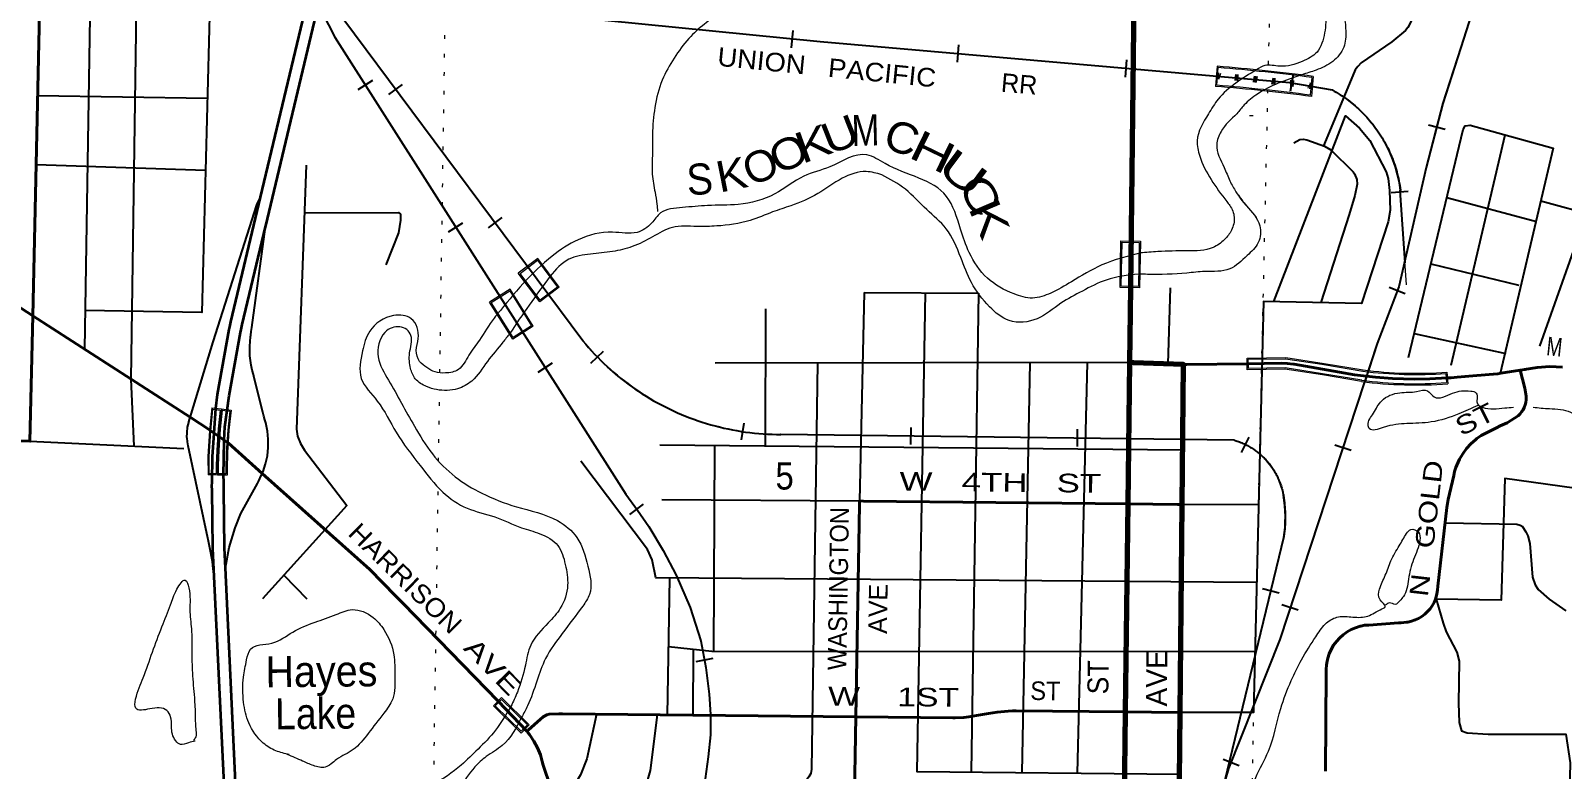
# Model space of a CAD drawing. Header units: feet. Extents: x -518066 to -250644, y -364975 to -177792.
# Drawn here: x -498578 to -488679, y -279866 to -275089 of the extents above; entities that cross this region are included whole.
import ezdxf

# ---------------------------------------------------------------- set-up
doc = ezdxf.new("R2010")
doc.units = ezdxf.units.FT
doc.header["$LTSCALE"] = 80
doc.linetypes.add('DOTTED', pattern=[1.5, 0.3, -1.2])
for name, color, linetype, lineweight in [('17', 7, 'Continuous', 25), ('18', 7, 'Continuous', 35), ('19', 7, 'Continuous', 25), ('23', 7, 'Continuous', 70), ('26', 7, 'Continuous', 40), ('29', 7, 'Continuous', 25), ('34', 7, 'Continuous', 25), ('39', 7, 'Continuous', 13), ('41', 7, 'Continuous', 13), ('55', 7, 'Continuous', 13), ('59', 7, 'Continuous', 13), ('61', 7, 'Continuous', 13), ('7', 7, 'DOTTED', 13)]:
    doc.layers.add(name, color=color, linetype=linetype, lineweight=lineweight)
doc.layers.add('27', color=7, linetype='Continuous')

msp = doc.modelspace()

# ---------------------------------------------------------------- linework, layer by layer
at = {"layer": '18'}
msp.add_line((-497060.51, -276358.04), (-497058.94, -276351.41), dxfattribs=at)
for points in [[(-497092.08, -276165.25), (-496785.53, -274875.45), (-496762.12, -274725.05)], [(-497058.94, -276351.41), (-496712.27, -274892.86), (-496695.62, -274727.02)], [(-497392.37, -277690.48), (-497381.55, -277531.68), (-497370.91, -277441.17), (-497294.72, -277022.29), (-497291.25, -277003.23), (-497283.9, -276972.29), (-497092.08, -276165.25)], [(-497327.96, -277736.55), (-497322.29, -277649.68), (-497296.23, -277450.75), (-497221.46, -277039.69), (-497217.96, -277020.46), (-497210.65, -276989.69), (-497060.51, -276358.04)], [(-497391.39, -278619.4), (-497399.95, -278437.17), (-497405.9, -278059.05), (-497406.29, -278034.05), (-497405.89, -278009.05), (-497402.93, -277845.33), (-497392.37, -277690.48)], [(-497318.66, -278563.31), (-497324.68, -278435.03), (-497329.96, -278058.24), (-497330.65, -278033.24), (-497330.69, -278008.24), (-497330.75, -277962.89), (-497328.44, -277743.86), (-497327.96, -277736.55)], [(-497143.84, -282283.7), (-497244.75, -280136.22), (-497318.66, -278563.31)], [(-497194.61, -282807.08), (-497319.82, -280142.49), (-497391.39, -278619.4)]]:
    msp.add_lwpolyline(points, dxfattribs=at)
at = {"layer": '19'}
for points in [[(-497547.98, -277588.11), (-497540.44, -277568.22), (-497399.61, -277101.46), (-497116.33, -276215.25), (-497092.08, -276165.25)], [(-497081.7, -277951.91), (-497076.49, -277940.38), (-497059.73, -277889.68), (-497048.35, -277837.51), (-497042.49, -277784.44), (-497042.21, -277731.04), (-497047.51, -277677.91), (-497058.34, -277625.62), (-497064.39, -277606.21), (-497072.18, -277581.21), (-497076.73, -277556.21), (-497133.37, -277334.29), (-497138.94, -277312.48), (-497145.62, -277284.29), (-497153.18, -277252.39), (-497161.03, -277191.41), (-497162.46, -277129.94), (-497157.47, -277068.66), (-497155.71, -277058.12), (-497152.7, -277033.12), (-497149.29, -277008.12), (-497060.51, -276358.04)], [(-497060.51, -276358.04), (-497059.61, -276351.41), (-497058.94, -276351.41)], [(-497391.39, -278619.4), (-497397.94, -278569.4), (-497403.1, -278521.78), (-497422.43, -278421.45), (-497430.57, -278379.22), (-497432.23, -278371.45), (-497560.02, -277772.43), (-497565.19, -277748.19), (-497567.55, -277722.43), (-497567.88, -277718.87), (-497567.61, -277686.21), (-497563.92, -277653.76), (-497556.87, -277621.88), (-497555.65, -277618.22), (-497547.98, -277588.11)], [(-497318.66, -278563.31), (-497314.08, -278538.76), (-497294.12, -278431.82), (-497255.83, -278303.17), (-497219.35, -278211.8), (-497112.2, -278016.06), (-497103.45, -278000.09), (-497088.09, -277966.06), (-497081.7, -277951.91)]]:
    msp.add_lwpolyline(points, dxfattribs=at)
at = {"layer": '23'}
for p, q in [((-491485.4, -278148.61), (-491474.58, -277235.64)), ((-491136.28, -278152.33), (-491128.13, -277248.04)), ((-491501.36, -279494.3), (-491485.4, -278148.61)), ((-491148.39, -279497.92), (-491136.28, -278152.33))]:
    msp.add_line(p, q, dxfattribs=at)
for points in [[(-491474.58, -277235.64), (-491468.83, -276750.63), (-491446.67, -274882.35)], [(-491128.13, -277248.04), (-491128.12, -277247.04), (-491450.01, -277236.45), (-491474.58, -277235.64)], [(-491718.71, -280734.31), (-491508.13, -280065.56), (-491501.36, -279494.3)], [(-491428.96, -280826.59), (-491152.33, -279934.33), (-491148.39, -279497.92)]]:
    msp.add_lwpolyline(points, dxfattribs=at)
at = {"layer": '26'}
for p, q in [((-497547.98, -277588.11), (-498564.39, -276933.16)), ((-488950.76, -277284.06), (-488920.15, -277279.02)), ((-497392.37, -277690.48), (-497327.96, -277736.55)), ((-495557.36, -279425.2), (-495371.8, -279618.91))]:
    msp.add_line(p, q, dxfattribs=at)
for points in [[(-498564.39, -276933.16), (-499205.8, -276519.86), (-500420.61, -274611.46)], [(-498564.39, -276933.16), (-498516.49, -274772.99), (-498515.75, -274739.31)], [(-501484.27, -277666.94), (-498582.38, -277744.24), (-498564.39, -276933.16)], [(-491128.13, -277248.04), (-491105.11, -277247.73), (-490715.86, -277242.43)], [(-490715.86, -277242.43), (-490495.9, -277239.21), (-490456.85, -277240.39), (-490416.62, -277246.31), (-490413.07, -277246.31), (-490119.64, -277297.22), (-490021.43, -277313.8), (-489886.55, -277329.19), (-489777.69, -277337.48), (-489634.53, -277342.21), (-489536.32, -277341.03), (-489423.13, -277334.72)], [(-488678.23, -277265.02), (-488760.39, -277261.41), (-488842.48, -277266.4), (-488923.59, -277279.95)], [(-489423.13, -277334.72), (-489398.13, -277332.71), (-489358.9, -277329.55), (-489333.9, -277327.54), (-489308.9, -277325.67), (-489125.75, -277310.45), (-489096.19, -277307.99), (-489075.75, -277304.63), (-488950.76, -277284.06), (-488950.88, -277283.56)], [(-488915.81, -277492.89), (-488913.32, -277476.37), (-488912.57, -277459.68), (-488913.05, -277451.52), (-488916.31, -277426.45), (-488922.34, -277401.52), (-488950.76, -277284.06)], [(-490209.85, -279876.81), (-490205.48, -279242.18), (-490205.3, -279217), (-490203.18, -279192.18), (-490201.59, -279177.63), (-490195.04, -279147.47), (-490185.37, -279118.16), (-490172.69, -279090.02), (-490157.14, -279063.36), (-490138.89, -279038.47), (-490118.14, -279015.63), (-490095.11, -278995.07), (-490070.06, -278977.04), (-490043.26, -278961.73), (-490015.01, -278949.3), (-489985.62, -278939.89), (-489980.61, -278938.85), (-489956.9, -278933.92), (-489930.61, -278932.05), (-489737.08, -278918.29), (-489720.07, -278917.08), (-489687.08, -278914.19), (-489676.86, -278912.94), (-489653.2, -278907.5), (-489630.25, -278899.62), (-489608.24, -278889.38), (-489587.43, -278876.9), (-489568.04, -278862.31), (-489550.27, -278845.77), (-489534.33, -278827.47), (-489520.4, -278807.6), (-489508.61, -278786.38), (-489499.11, -278764.05), (-489491.99, -278740.85), (-489490.12, -278731.27), (-489486.14, -278706.27), (-489483.28, -278681.27), (-489424.93, -278171.51), (-489421.97, -278145.65), (-489416.56, -278121.51), (-489381.33, -277964.29), (-489375.82, -277939.71), (-489367.36, -277914.29), (-489361.88, -277898), (-489344.51, -277860.05), (-489323.25, -277824.12), (-489298.36, -277790.62), (-489270.11, -277759.89), (-489238.79, -277732.29), (-489231.46, -277727.08), (-489202.81, -277706.72), (-489181.46, -277695.94), (-489130, -277669.97), (-489104.24, -277656.97), (-489080, -277645.05), (-489036.81, -277623.81), (-488965.07, -277579.17), (-488964.52, -277578.67), (-488952.79, -277566.77), (-488942.37, -277553.71), (-488933.37, -277539.64), (-488925.9, -277524.7), (-488920.02, -277509.06), (-488915.81, -277492.89)], [(-497392.37, -277690.48), (-497421.98, -277669.3), (-497547.98, -277588.11)], [(-497081.7, -277951.91), (-497299.99, -277756.56), (-497327.96, -277736.55)], [(-495557.36, -279425.2), (-496170.22, -278792.51), (-496195.22, -278768.73), (-496219.79, -278743.73), (-496386.89, -278573.72), (-497081.7, -277951.91)], [(-493244.79, -279526.5), (-493221.13, -278154.92), (-493220.7, -278130.16), (-493195.7, -278130.42), (-491485.4, -278148.61)], [(-491136.28, -278152.33), (-491166.24, -278152.01), (-491485.4, -278148.61)], [(-494995.14, -280634.34), (-495257.23, -279863.68), (-495265.72, -279838.7), (-495271.49, -279813.68), (-495283.36, -279772.34), (-495302.05, -279726.16), (-495325.45, -279682.19), (-495353.33, -279640.9), (-495364.36, -279627.76), (-495371.8, -279618.91), (-495360.36, -279608.95), (-495284.35, -279542.76), (-495264.79, -279525.73), (-495242.56, -279512.91), (-495226.95, -279507.91), (-495164.87, -279506.85), (-495141.73, -279507.09), (-493244.79, -279526.5)], [(-493544.52, -281318.44), (-493337.86, -280652.25), (-493310.09, -280553.23), (-493272.99, -280363.62), (-493258.14, -280196.16), (-493255.91, -280171.09), (-493255.48, -280146.16), (-493244.79, -279526.5)], [(-493244.79, -279526.5), (-492618.99, -279532.91), (-492604.01, -279533.16), (-492546.88, -279530.34), (-492515.36, -279525.44), (-492489.76, -279521.47), (-492465.36, -279517.2), (-492387.66, -279503.63), (-492332.03, -279494.62), (-492259.83, -279488.94), (-492232.61, -279486.79), (-492209.83, -279487.03), (-491501.36, -279494.3)], [(-491148.39, -279497.92), (-491166.5, -279497.73), (-491501.36, -279494.3)]]:
    msp.add_lwpolyline(points, dxfattribs=at)
at = {"layer": '29'}
for p, q in [((-498192.09, -274770.12), (-498230.2, -277148.51)), ((-498532.78, -275507.5), (-497435.71, -275525.04)), ((-489396.83, -277251.29), (-489049.13, -275763.08)), ((-498542.67, -275953.43), (-497448, -275991.27)), ((-489425.72, -276166.63), (-488846.58, -276322.71)), ((-488817.92, -276189.56), (-488181.67, -276363.12)), ((-489528.16, -276596.06), (-488960.3, -276735.45)), ((-493191.27, -276780.94), (-493220.7, -278130.16)), ((-493191.27, -276780.94), (-492452.91, -276785.61)), ((-491213.06, -276752.35), (-491229.36, -277243.71)), ((-492452.91, -276785.61), (-492498.89, -279882.43)), ((-493829.32, -277775.85), (-493825.83, -276887.52)), ((-489635.74, -277046.97), (-489044.36, -277176.69)), ((-491474.58, -277235.64), (-494154.96, -277239.34)), ((-492120.64, -277236.53), (-492172.3, -279886.02)), ((-491811.76, -279889.98), (-491748.02, -277236.02)), ((-498582.38, -277744.24), (-497588.29, -277790.74)), ((-491133.12, -277802.25), (-494512.61, -277769.16)), ((-494161.98, -279102.62), (-494157.4, -277772.64)), ((-494498.53, -278120.12), (-493220.7, -278130.16)), ((-491166.24, -278152.01), (-490644.59, -278150.91)), ((-496941.6, -278610.03), (-496792.57, -278763.31)), ((-494449.48, -278628.47), (-494464.05, -279514.02)), ((-494296.25, -279515.74), (-494294.63, -279090.52))]:
    msp.add_line(p, q, dxfattribs=at)
for points in [[(-498499.74, -274236.79), (-497472.66, -274282.2), (-497440.74, -274289.49), (-497423.02, -274316.07), (-497406.31, -274409.65), (-497472.26, -276911.65), (-498226.21, -276899.31)], [(-489580.17, -274311.58), (-489655.79, -275027.09), (-489678.53, -275068.26), (-489693.44, -275086.91), (-489781.91, -275161.49), (-489979.15, -275297.4), (-490001.3, -275319.56), (-490018.61, -275341.55), (-490066.21, -275455.56), (-490223.59, -275832.8)], [(-497894.09, -274798.48), (-497930.61, -277342.32), (-497910.23, -277775.68)], [(-490543.79, -276840.9), (-490080.73, -275640.33), (-489990.19, -275718.37), (-489923.75, -275798.13), (-489817.44, -276001.98), (-489804.14, -276044.07), (-489795.29, -276121.62), (-489790.86, -276250.13), (-489804.15, -276325.46), (-489976.9, -276852.79), (-490610.34, -276839.5), (-490675.68, -279498.32), (-491148.39, -279497.92)], [(-490413.47, -275815.21), (-490375.57, -275793.7), (-490353.42, -275791.48), (-490331.09, -275794.1), (-490215.53, -275835.7), (-490176.23, -275860.17), (-490031.55, -276000.77), (-490023.41, -276015.27), (-490007.91, -276050.72), (-490005.69, -276081.74), (-490019.64, -276155.7), (-490057.33, -276277.87), (-490240.38, -276847.26)], [(-489673.01, -277203.23), (-489321.06, -275727.94), (-489306.9, -275705.05), (-489274.63, -275700.36), (-488738.05, -275849.6), (-489080.05, -277305.34)], [(-488825.47, -277129.08), (-488350.81, -275789.97), (-488057.37, -275855.85), (-488419.81, -277335.03)], [(-496797.85, -275958.03), (-496859.77, -277664.88), (-496853.82, -277710.4), (-496834.31, -277757.3), (-496807.31, -277801.24), (-496534.1, -278159.34), (-497078.87, -278761.85)], [(-496809.02, -276265.83), (-496200.08, -276265.69), (-496187.18, -276274.68), (-496187.18, -276314.56), (-496201.85, -276396.34), (-496282.74, -276602.42)], [(-492797.25, -276783.43), (-492851.23, -279878.56), (-491152, -279897.23)], [(-493492.22, -277238.43), (-493531.8, -279864.28), (-493535.05, -279892.68), (-493548.34, -279914.84), (-493904.93, -280411.16), (-493926.24, -280454.53), (-494970.33, -283624.13)], [(-490656.06, -278656.44), (-494538.2, -278627.82), (-494560.53, -278510.08), (-494591.77, -278444.23), (-495022.51, -277872.11)], [(-488046.09, -278125.58), (-489051.31, -277984.73), (-489074.35, -278771.55), (-489495.17, -278764.91)], [(-489432.53, -278272.12), (-488973.03, -278279.18), (-488952.06, -278285.46), (-488939.48, -278293.85), (-488914.32, -278329.52), (-488901.74, -278354.68), (-488889.16, -278405.04), (-488872.38, -278623.2), (-488855.6, -278671.43), (-488834.64, -278702.9), (-488763.34, -278765.84), (-488656.4, -278841.35)], [(-489495.17, -278764.91), (-489448.66, -278920), (-489429.24, -278977.18), (-489360.07, -279108.33), (-489345.69, -279165.15), (-489349.36, -279436.49), (-489346.78, -279562.56), (-489331.77, -279615.62), (-489293.62, -279629.03), (-489157.88, -279637.83), (-488657.31, -279637.87), (-488627.79, -279823.17), (-488635.52, -280098.48), (-488631.39, -280156.36), (-488613.67, -280191.81), (-488587.1, -280220.62), (-488537.58, -280258.48), (-488498.5, -280280.44), (-488106.27, -280437.05), (-488059.96, -280444.4), (-487930.29, -280453.26), (-487444.23, -280464.34)], [(-490666.04, -279106.04), (-494176.22, -279102.61), (-494456.81, -279073.97)], [(-494921.48, -279509.34), (-494984.52, -279796.4), (-495025.65, -279901.54), (-495092.09, -280012.33), (-495167.4, -280118.68), (-495229.41, -280171.86), (-495322.44, -280233.9), (-495461.84, -280297.2), (-495557.21, -280322.53), (-495674.59, -280334.83)], [(-494529.78, -279513.35), (-494575.11, -279873.74), (-494600.39, -279963.58), (-494620.68, -279999.29), (-494649.08, -280033.84), (-495028.43, -280536.46)]]:
    msp.add_lwpolyline(points, dxfattribs=at)
at = {"layer": '34', "lineweight": 13}
for p, q in [((-500749.43, -269379.03), (-495009.92, -277093.14)), ((-490910.23, -275319.52), (-490921.15, -275449.56)), ((-490912.5, -275442.22), (-490902.92, -275328.12)), ((-490297.38, -275391.67), (-490308.01, -275505.76)), ((-490288.7, -275384.74), (-490300.82, -275514.77)), ((-489730.89, -276122.02), (-489689.05, -276732.51)), ((-495300.84, -276562.31), (-495426.7, -276656.57)), ((-495162.24, -276748.42), (-495301.35, -276562.69)), ((-495287.58, -276842.3), (-495426.7, -276656.57)), ((-495479.55, -276760.92), (-495612.26, -276844.06)), ((-495329.64, -277000.25), (-495479.55, -276760.92)), ((-495162.24, -276748.42), (-495287.58, -276842.3)), ((-495462.36, -277083.38), (-495612.26, -276844.06)), ((-495329.64, -277000.25), (-495462.36, -277083.38)), ((-493729.67, -277698.61), (-490802.93, -277736.82)), ((-490480.42, -278359.31), (-490863.6, -279944.5))]:
    msp.add_line(p, q, dxfattribs=at)
at = {"layer": '34'}
for p, q in [((-493661.5, -275199.15), (-493650.5, -275088.65)), ((-492588.46, -275292.12), (-492578.84, -275181.5)), ((-491502.79, -275389.19), (-491493.17, -275278.56)), ((-490435.03, -275480.76), (-490415.95, -275371.37)), ((-496461.28, -275469.55), (-496367.6, -275409.93)), ((-496263.72, -275502.3), (-496174.64, -275436.01)), ((-489544.36, -275696.91), (-489437.14, -275725.05)), ((-489786.47, -276134.96), (-489675.69, -276127.36)), ((-495878.27, -276390.52), (-495784.6, -276330.91)), ((-495619.12, -276364.29), (-495530.03, -276298.02)), ((-489798.71, -276748.24), (-489695.19, -276787.87)), ((-494956.96, -277238.11), (-494876.75, -277161.32)), ((-495298.17, -277297.17), (-495204.5, -277237.56)), ((-493984.07, -277735.65), (-493967.4, -277625.87)), ((-492889.71, -277765.91), (-492888.26, -277654.88)), ((-491813.42, -277777.33), (-491811.97, -277666.31)), ((-490753.65, -277816.04), (-490703.75, -277716.84)), ((-490149.12, -277766.55), (-490043.81, -277801.14)), ((-494705.83, -278216.56), (-494616.61, -278150.45)), ((-490617.28, -278696.91), (-490509.35, -278723)), ((-490491.13, -278799.52), (-490385.82, -278834.11)), ((-494276.91, -279168.16), (-494167.96, -279146.74)), ((-490871.64, -279800.44), (-490768.62, -279841.36))]:
    msp.add_line(p, q, dxfattribs=at)
for points in [[(-487095.86, -269679.37), (-487405.28, -270719.7), (-487473.5, -270917.46), (-487545.77, -271117.11), (-487671.75, -271490.74), (-487859.38, -271836.88), (-488005.55, -272119.43), (-488227.34, -272569.37), (-488718.49, -273637.29), (-488935.74, -274061.16), (-489083.18, -274408.01), (-489196.71, -274763.65), (-489335.91, -275197.26), (-489451.56, -275558.91), (-489560.26, -275973.01), (-489736.42, -276745.89), (-489876.25, -277111.12), (-489956.36, -277357.6)], [(-496781.37, -274709.85), (-495008.92, -277092.65), (-495008.69, -277093.44), (-494990.53, -277115.48), (-494971.82, -277137.16), (-494952.73, -277158.53), (-494933.28, -277179.81), (-494913.43, -277200.54), (-494893.29, -277220.84), (-494872.79, -277241.06), (-494851.9, -277260.73), (-494830.72, -277279.97), (-494809.06, -277299.03), (-494787.22, -277317.51), (-494765.13, -277335.8), (-494742.52, -277353.65), (-494719.74, -277370.95), (-494696.58, -277387.94), (-494673.27, -277404.59), (-494649.44, -277420.82), (-494625.58, -277436.59), (-494601.2, -277451.95), (-494576.77, -277466.84), (-494551.96, -277481.43), (-494526.98, -277495.45), (-494501.7, -277509.02), (-494476.29, -277522.27), (-494450.47, -277534.96), (-494424.49, -277547.32), (-494398.35, -277559.11), (-494372.06, -277570.58), (-494345.45, -277581.37), (-494318.69, -277591.82), (-494291.89, -277601.82), (-494264.82, -277611.37), (-494237.56, -277620.36), (-494210.03, -277628.91), (-494182.57, -277637.1), (-494154.83, -277644.61), (-494127.01, -277651.67), (-494099.06, -277658.4), (-494071.16, -277664.52), (-494042.86, -277670.11), (-494014.64, -277675.33), (-493986.34, -277679.87), (-493958.03, -277684.18), (-493929.4, -277687.81), (-493900.97, -277690.95), (-493872.48, -277693.63), (-493843.72, -277695.89), (-493815.12, -277697.41), (-493786.49, -277698.71), (-493757.79, -277699.3), (-493730.8, -277699.52), (-493730.75, -277697.5), (-490802.77, -277735.72), (-490795.01, -277738.01), (-490787.49, -277740.41), (-490780.02, -277742.95), (-490772.51, -277745.59), (-490765.11, -277748.38), (-490757.78, -277751.3), (-490750.44, -277754.32), (-490743.19, -277757.51), (-490736.03, -277760.79), (-490728.85, -277764.24), (-490721.8, -277767.78), (-490714.78, -277771.41), (-490707.8, -277775.22), (-490700.94, -277779.14), (-490694.15, -277783.18), (-490687.4, -277787.29), (-490680.72, -277791.58), (-490674.13, -277795.94), (-490667.6, -277800.46), (-490661.18, -277805.06), (-490654.8, -277809.77), (-490648.55, -277814.6), (-490642.38, -277819.55), (-490636.28, -277824.56), (-490630.27, -277829.75), (-490624.32, -277835.01), (-490618.51, -277840.37), (-490612.75, -277845.8), (-490607.15, -277851.39), (-490601.61, -277857.05), (-490596.18, -277862.76), (-490590.83, -277868.61), (-490585.61, -277874.54), (-490580.48, -277880.62), (-490575.42, -277886.69), (-490570.52, -277892.93), (-490565.73, -277899.22), (-490561, -277905.59), (-490556.44, -277912.01), (-490551.96, -277918.58), (-490547.58, -277925.18), (-490543.39, -277931.86), (-490539.24, -277938.59), (-490535.23, -277945.46), (-490531.36, -277952.33)], [(-496736.16, -274885.48), (-496612.45, -275129.93), (-494731.82, -278085.04), (-494655.15, -278188.5), (-494583.55, -278295.46), (-494491.36, -278449.79), (-494407.22, -278609.14), (-494315.69, -278817.87), (-494247.2, -279035.22), (-494213.59, -279206.16), (-494193.91, -279378.53), (-494183.78, -279510.56), (-494185.18, -279642.44), (-494200.15, -279785.17), (-494219.04, -279927.49), (-494240.7, -280076.99), (-494263.2, -280226.31), (-494330.4, -280651.62), (-494400.74, -281076.33), (-494400.78, -281078.32), (-496550.34, -297313.64)], [(-496018.87, -274906.63), (-493475.66, -275159.95), (-490443.03, -275423.72), (-490166.86, -275471.9), (-490153.51, -275479.33), (-490140.55, -275486.94), (-490127.74, -275494.77), (-490114.91, -275502.8), (-490102.33, -275511.09), (-490089.95, -275519.55), (-490077.58, -275528.22), (-490065.46, -275537.14), (-490053.53, -275546.25), (-490041.65, -275555.62), (-490030.04, -275565.16), (-490018.53, -275574.83), (-490007.17, -275584.81), (-489996.09, -275594.93), (-489985.14, -275605.28), (-489974.34, -275615.72), (-489963.72, -275626.49), (-489953.32, -275637.32), (-489943.09, -275648.44), (-489933.09, -275659.65), (-489923.22, -275671.07), (-489913.64, -275682.64), (-489904.24, -275694.39), (-489895, -275706.26), (-489886.01, -275718.38), (-489877.17, -275730.62), (-489868.62, -275742.99), (-489860.22, -275755.49), (-489852.14, -275768.2), (-489844.21, -275781), (-489836.52, -275793.89), (-489829.04, -275806.97), (-489821.82, -275820.19), (-489814.81, -275833.58), (-489807.98, -275846.97), (-489801.48, -275860.6), (-489795.22, -275874.27), (-489789.11, -275888.05), (-489783.3, -275901.87), (-489777.76, -275915.95), (-489772.38, -275930.03), (-489767.36, -275944.2), (-489762.48, -275958.4), (-489757.89, -275972.83), (-489753.59, -275987.21), (-489749.51, -276001.65), (-489745.63, -276016.29), (-489742.14, -276030.89), (-489738.76, -276045.55), (-489735.74, -276060.3), (-489732.88, -276075.17), (-489730.37, -276089.93), (-489728.12, -276104.85), (-489726.07, -276119.75), (-489725.62, -276123.25), (-489729.72, -276123.15), (-489697.68, -276590.58)], [(-489957.86, -277359.57), (-490504.87, -279025.07), (-490836.79, -279860.92), (-491061.05, -280632.67), (-491652.74, -282408.56), (-492251.86, -284254.68), (-492438.47, -284747.4)], [(-490531.36, -277952.33), (-490527.6, -277959.27), (-490523.93, -277966.33), (-490520.44, -277973.42), (-490517.02, -277980.54), (-490513.78, -277987.76), (-490510.6, -277995.06), (-490507.6, -278002.34), (-490504.73, -278009.73), (-490501.95, -278017.14), (-490499.29, -278024.61), (-490496.83, -278032.12), (-490494.45, -278039.69), (-490492.2, -278047.28), (-490490.11, -278054.92), (-490488.16, -278062.56), (-490486.33, -278070.27), (-490484.6, -278078), (-490483.06, -278085.75), (-490481.62, -278093.53), (-490478.95, -278109.69), (-490480.26, -278105.81), (-490479.14, -278112.67), (-490477.17, -278126.69), (-490475.4, -278140.84), (-490473.94, -278154.94), (-490472.66, -278169.08), (-490471.62, -278183.19), (-490470.84, -278197.42), (-490470.38, -278211.6), (-490470.09, -278225.74), (-490470.07, -278240.01), (-490470.26, -278254.17), (-490470.72, -278268.36), (-490471.51, -278282.57), (-490472.45, -278296.68), (-490473.63, -278310.84), (-490475.16, -278325.02), (-490479.19, -278358.92), (-490862.54, -279944.77)]]:
    msp.add_lwpolyline(points, dxfattribs=at)
at = {"layer": '34', "lineweight": 13}
for points in [[(-488228.33, -272568.89), (-488719.48, -273636.8), (-488936.74, -274060.69), (-489084.21, -274407.62), (-489197.76, -274763.31), (-489336.96, -275196.92), (-489452.62, -275558.6), (-489561.33, -275972.74), (-489737.48, -276745.56), (-489877.29, -277110.75), (-490505.9, -279024.69), (-490837.83, -279860.56), (-491062.1, -280632.34), (-491653.78, -282408.21), (-492252.9, -284254.31), (-492935.38, -286056.37), (-493729.97, -288741.17), (-494756.08, -292062.71)], [(-503354.4, -274081.88), (-500077.33, -274463.33), (-496018.98, -274907.73), (-493475.76, -275161.04), (-490443.17, -275424.82), (-490167.23, -275472.95)], [(-496752.34, -274855.92), (-496613.41, -275130.47), (-494732.73, -278085.66)]]:
    msp.add_lwpolyline(points, dxfattribs=at)
for points in [[(-495415.49, -276658.17), (-495302.95, -276573.89), (-495173.44, -276746.81), (-495285.97, -276831.09)], [(-495601.24, -276846.59), (-495482.08, -276771.94), (-495340.65, -276997.71), (-495459.82, -277072.36)]]:
    msp.add_lwpolyline(points, close=True, dxfattribs=at)
at = {"layer": '34', "linetype": 'DOTTED', "lineweight": 100}
msp.add_arc((-491831.58, -287093.42), 11746.88, 82.48158, 85.52728, dxfattribs=at)
at = {"layer": '34', "lineweight": 13}
for centre, radius, start, end in [((-491831.58, -287093.41), 11809.89, 82.49325, 85.52551), ((-491831.58, -287093.41), 11801.89, 82.53061, 85.48686), ((-491831.58, -287093.42), 11679.4, 82.46886, 85.52917), ((-491831.58, -287093.42), 11687.4, 82.50959, 85.48967), ((-490582.05, -276228.27), 861.74, 7.07676, 61.22456), ((-493733.4, -276054.8), 1645.82, 219.15304, 270.12854), ((-490928.41, -278171.5), 452.43, 9.54395, 73.89821), ((-491283.56, -278234.19), 812.42, 350.59211, 10.04713)]:
    msp.add_arc(centre, radius, start, end, dxfattribs=at)
msp.add_spline([(-494732.73, -278085.66), (-494584.47, -278296.04), (-494408.21, -278609.61), (-494248.27, -279035.5), (-494195, -279378.64), (-494186.28, -279642.37), (-494220.13, -279927.33), (-494264.28, -280226.14), (-494401.84, -281076.22)], degree=3, dxfattribs=at)
at = {"layer": '39'}
for p, q in [((-491413.87, -276526.68), (-491415.16, -276526.79)), ((-491416.6, -276663.49), (-491417.65, -276663.47))]:
    msp.add_line(p, q, dxfattribs=at)
for points in [[(-487359.14, -269673.78), (-487360.96, -269766.66), (-487445.34, -269970.09), (-487557.81, -270172.9), (-487706.31, -270272.35), (-487853.05, -270285.31), (-487994.75, -270346.67), (-488113.2, -270448.76), (-488239.23, -270528.57), (-488346.02, -270550.43), (-488445.9, -270528.18), (-488545.53, -270592.46), (-488562.34, -270728.9), (-488450.57, -270858.04), (-488307.49, -271026.07), (-488169.26, -271236.24), (-488053.08, -271443.94), (-488060.38, -271606.75), (-488086.07, -271785.27), (-488163.53, -271944.56), (-488323.67, -272222.81), (-488444.77, -272357.05), (-488640.82, -272525.89), (-488779.53, -272637.61), (-488931.82, -272825.5), (-489054.15, -272921.47), (-489227.59, -272964.05), (-489518.58, -272965.88), (-489710.64, -272937.65), (-489876.79, -272918.01), (-489957.59, -272944.46), (-490047.42, -273021), (-490060.63, -273177.65), (-490123.93, -273331.22), (-490236.91, -273560.18), (-490276.07, -273710.24), (-490393.11, -273842.54), (-490500.13, -273975.05), (-490507.16, -274123.78), (-490529.84, -274352.65), (-490528.31, -274475.42), (-490474.68, -274601.3), (-490374.33, -274700), (-490271.12, -274855.1), (-490215.2, -274966.95), (-490215.95, -275103.74), (-490264.61, -275227.44), (-490360.13, -275287.77), (-490505.23, -275318.88), (-490601.47, -275314.81), (-490655.07, -275342.14)], [(-487278.91, -269675.65), (-487277, -269818.17), (-487294.06, -269931.06), (-487359.33, -270082.58), (-487436.27, -270215.74), (-487534.33, -270302.17), (-487605.31, -270338.88), (-487727.99, -270352.36), (-487844.89, -270378.03), (-487922.29, -270434.73), (-488038.17, -270508.71), (-488144.01, -270582.91), (-488261.24, -270624.67), (-488365.46, -270618.43), (-488428, -270635.2), (-488452.88, -270674.91), (-488446.44, -270753.51), (-488373.74, -270829.5), (-488261.78, -270948.58), (-488143.66, -271061.75), (-488031.08, -271249.26), (-487979.98, -271401.24), (-487925.39, -271579.45), (-487919.68, -271694.25), (-487954.46, -271826.3), (-487986.91, -271942.3), (-488041.57, -272065.87), (-488108.25, -272187.18), (-488191.12, -272316.18), (-488263.43, -272419.26), (-488355.03, -272483.7), (-488462.44, -272535.73), (-488563.78, -272585.88), (-488664.14, -272686.34), (-488754.54, -272791.05), (-488840.61, -272879.75), (-488910.47, -272960.74), (-488971.75, -273013.76), (-489028.51, -273042.73), (-489115.21, -273063.01), (-489255.61, -273060.02), (-489466.09, -273049.49), (-489610.1, -273026.31), (-489714.28, -273018.05), (-489826.63, -273017.66), (-489893.31, -273040.39), (-489966.86, -273105.21), (-490010.6, -273184.75), (-490035.23, -273310.97), (-490074.3, -273457.01), (-490119.35, -273600.91), (-490199.76, -273707.84), (-490280.72, -273840.91), (-490332.81, -273936.37), (-490370.4, -274108.59), (-490392.42, -274204.69), (-490412.82, -274320.95), (-490411.17, -274437.67), (-490380.42, -274504.72), (-490296.73, -274633.25), (-490216.41, -274729.52), (-490135.02, -274872.09), (-490091.16, -274985.69), (-490079.2, -275088.55), (-490091.38, -275194.92), (-490163.49, -275287.94), (-490270.97, -275343.99), (-490363.1, -275373.8)], [(-493996.23, -274733.72), (-494052.22, -274891.24), (-494130.14, -274974.08), (-494223.91, -275046.53), (-494324.1, -275138.95), (-494418.96, -275265.69), (-494496.09, -275408.9), (-494543.79, -275584.94), (-494559.35, -275759.64), (-494560.15, -275898.44), (-494560.54, -276017.12), (-494542.83, -276134.19), (-494530.34, -276210.91), (-494527.26, -276257.25)], [(-490655.07, -275342.14), (-490902.82, -275531.71), (-490966.95, -275626.92), (-491038.68, -275800.42), (-491022.62, -275899.34), (-490949.46, -276051.79), (-490847.96, -276192.77), (-490828.43, -276219.34), (-490799.85, -276294.39), (-490817.61, -276378.51), (-490862.99, -276439.91), (-490936.25, -276490.65), (-491105.26, -276513.21), (-491293.95, -276517.24), (-491407.25, -276526.17)], [(-490371.3, -275376.43), (-490649.33, -275498.89), (-490735.03, -275569.49), (-490781.93, -275626.3)], [(-490781.93, -275626.3), (-490884.98, -275741.32), (-490912.77, -275825.23), (-490865.59, -275973.1), (-490827.92, -276060.19)], [(-491403.74, -276525.89), (-491654.88, -276604.1), (-491851.71, -276712.57), (-491985.62, -276786.17), (-492102.65, -276817.88), (-492222.5, -276791.18), (-492395, -276688.93), (-492512.05, -276523.47), (-492569.17, -276371.37), (-492659.21, -276160.22), (-493056.25, -275948.57), (-493173.49, -275891.75), (-493413.83, -275969.11), (-493581.61, -276029.92), (-493768.53, -276144.65), (-494004.65, -276212.04), (-494203.45, -276219.88), (-494366.24, -276232.51), (-494507.41, -276267.73), (-494564.9, -276332.89), (-494658.43, -276393.28), (-494816.92, -276391.91), (-495040.65, -276441.47), (-495207.3, -276546.56), (-495563.29, -276922.71)], [(-493077.77, -276020.53), (-493177.69, -276000.3), (-493333.06, -276043.26), (-493491.58, -276142.49), (-493665.73, -276221.27), (-493782.91, -276261.03), (-493928.49, -276316.27), (-494143.92, -276351.91), (-494272.4, -276355.22), (-494431.06, -276361.89), (-494558.67, -276421.55), (-494690.38, -276485.14), (-494817.43, -276516.63), (-494960.24, -276533.71), (-495099.36, -276566.96), (-495221.18, -276676.79)], [(-491417.65, -276663.47), (-491626.74, -276701.27), (-491780.68, -276772.43), (-491920.73, -276851.93), (-492073.23, -276951.29), (-492254.07, -276963.53), (-492380.69, -276874.32), (-492497.9, -276716.91), (-492566.9, -276556.51), (-492661.44, -276369.4), (-492787.36, -276246.01), (-492925.16, -276114.32), (-493077.77, -276020.53)], [(-490827.92, -276060.18), (-490788.53, -276131.67), (-490720.13, -276221.65), (-490634.43, -276350.22), (-490644.66, -276458.65), (-490716.6, -276543.62), (-490828.71, -276629.76), (-490989.56, -276646.44), (-491106.13, -276656.03), (-491361.15, -276664.68), (-491417.65, -276663.47)], [(-490780.32, -276143.55), (-490720.13, -276221.65), (-490634.43, -276350.22), (-490644.66, -276458.65), (-490716.6, -276543.62), (-490828.71, -276629.76), (-490989.56, -276646.44), (-491106.13, -276656.03), (-491361.15, -276664.68), (-491411.61, -276663.6)], [(-495221.17, -276676.78), (-495356.16, -276863.28), (-495482.95, -277048.22)], [(-496065.82, -277228.41), (-496086.46, -277157.57), (-496072.84, -277079.39), (-496118.42, -276951.67), (-496232.38, -276931.15), (-496386.92, -277032.47), (-496433.64, -277160.23), (-496441.22, -277337.11), (-496337.85, -277484.17), (-496215.51, -277685.94), (-496061.32, -277900.46), (-495914.3, -278072.58), (-495757.89, -278176.5), (-495578.43, -278232.63), (-495405.28, -278302.71), (-495287.68, -278341.42), (-495170.85, -278418.35), (-495123.13, -278540.07), (-495107.81, -278675.19), (-495154.93, -278823.06), (-495233.1, -278917.97), (-495346.37, -279062.41), (-495381.1, -279192.45), (-495432.77, -279366.37), (-495474.6, -279458.62)], [(-495563.29, -276922.71), (-495582.58, -276946.98), (-495677.77, -277089.81), (-495745.94, -277186.94), (-495814.03, -277280.05), (-495896.76, -277302.43), (-495964.82, -277294.94), (-496065.82, -277228.41)], [(-495482.95, -277048.22), (-495525.54, -277103.11), (-495626.37, -277227.7), (-495727.25, -277354.31), (-495818.55, -277404.69), (-495955.1, -277409.83), (-496018.92, -277390.36), (-496092.15, -277340.51), (-496122.91, -277273.48), (-496128.94, -277174.76), (-496120.61, -277060.27), (-496147.92, -277021.46), (-496241.98, -277009.4), (-496288.77, -277040.59), (-496332.08, -277198.6), (-496264.88, -277348.91), (-496181.6, -277497.55), (-496098.32, -277646.18), (-495981.55, -277825.71), (-495834.05, -277973.71), (-495661.63, -278079.97), (-495438.66, -278167.2), (-495173.61, -278257.34), (-495047.4, -278366.65), (-494976.89, -278551.23), (-494966.54, -278734.53), (-495010.21, -278810.05), (-495142.18, -278986.29), (-495249.8, -279148.97), (-495306.92, -279294.61), (-495366.32, -279454.29), (-495405.31, -279528.64)], [(-489226.01, -277512.25), (-489348.76, -277566.63), (-489526.4, -277619.17), (-489683.12, -277629.91), (-489836.12, -277654.82), (-489926.54, -277660.94), (-489934.12, -277638.65), (-489900.48, -277562.92), (-489846.67, -277481.58), (-489729.24, -277429.77), (-489620.73, -277422.02), (-489550.41, -277417.48), (-489507.06, -277456.63), (-489388.2, -277433.01), (-489271.54, -277419.4), (-489235.68, -277432.24), (-489230.44, -277470.58), (-489227.07, -277502.83), (-489197.4, -277523.59), (-489051.02, -277528.72), (-488995.63, -277524.44)], [(-488867.66, -277524.23), (-488762.17, -277532.87), (-488626.19, -277555.89), (-488537.2, -277620.15), (-488452.02, -277668.97)], [(-491123.92, -280812.08), (-491043.42, -280799.71), (-490988.33, -280754.61), (-490911.35, -280619.45), (-490845.84, -280455.88), (-490782.93, -280221.85), (-490719.88, -280080.35), (-490660.42, -279918.66), (-490578.71, -279747.39), (-490498.88, -279471.45), (-490431.05, -279291.84), (-490364.1, -279156.46), (-490272.8, -279007.52), (-490210.97, -278926.36), (-490135.83, -278881.68), (-490045.49, -278879.58), (-489947.13, -278877.67), (-489855.94, -278833.33), (-489823.4, -278811.9), (-489856.65, -278768.94), (-489861.28, -278700.44), (-489823.35, -278610.72), (-489787.34, -278516.93), (-489733.2, -278419.5), (-489685.45, -278340.05), (-489658.85, -278314.46), (-489609.03, -278331.61), (-489600.05, -278384.11), (-489640.69, -278507.98), (-489673.37, -278636.04), (-489705.73, -278748.01), (-489730.38, -278775.66), (-489758.94, -278799.19), (-489796.84, -278788.32), (-489822.1, -278804)], [(-497515.87, -279682.17), (-497558.22, -279693.34), (-497610.62, -279704.29), (-497640.26, -279681.54), (-497668.48, -279588.39), (-497673.24, -279525.92), (-497698.5, -279485.15), (-497808.65, -279474.77), (-497898.86, -279470.83), (-497899.69, -279412.47), (-497850.72, -279272.69), (-497791.19, -279106.97), (-497729.71, -278943.31), (-497674.68, -278801.64), (-497632.5, -278699.94), (-497579.17, -278642.73), (-497556.08, -278691.5), (-497548.93, -278834.5), (-497539.37, -278957.41), (-497536.24, -279100.33), (-497533.06, -279241.22), (-497520.25, -279402.44), (-497514.59, -279519.24), (-497510.47, -279613.88), (-497511.33, -279656.11), (-497525.82, -279677.94)], [(-496907.65, -279769.54), (-496993.45, -279745.59), (-497074.71, -279695.58), (-497168.38, -279564.83), (-497201.81, -279431.34), (-497202.53, -279268.36), (-497182.25, -279158.15), (-497156.76, -279088.28), (-497019.53, -279048.94), (-496883.65, -278977.4), (-496739.91, -278914.07), (-496604.48, -278864.64), (-496499.49, -278832.68), (-496364.08, -278883.84), (-496295.43, -278961.75), (-496230.48, -279124.08), (-496225.21, -279260.99), (-496238.24, -279409.59), (-496296.31, -279502.91), (-496397.26, -279633.54), (-496493.68, -279738.12), (-496601.32, -279802.22), (-496674.54, -279850.95), (-496750.58, -279841.29), (-496820.22, -279811.64), (-496919.69, -279769.29)], [(-495474.6, -279458.62), (-495574.18, -279612.83), (-495687.01, -279735.16), (-495795.42, -279837.47), (-495984.46, -279958.18), (-496139.54, -279987.07), (-496265.93, -279986.39), (-496438.58, -279990.76), (-496635.09, -279984.57), (-496787.77, -279993.4), (-496995.91, -279966.83), (-497198.68, -279972.59), (-497354.86, -279972.93)], [(-495405.31, -279528.64), (-495530, -279710.34), (-495633.79, -279782.56), (-495707.38, -279849.4), (-495812.5, -279987.99), (-495918.74, -280082.3), (-496021.88, -280122.35), (-496126.86, -280154.32), (-496168.99, -280153.42), (-496186.79, -280140.97), (-496154.25, -280119.53), (-496141.41, -280079.57), (-496230.44, -280017.32), (-496313.17, -280039.7), (-496584.53, -280064.11), (-496836.17, -280105.03), (-497110.94, -280099.18), (-497346.93, -280086.89)]]:
    msp.add_spline(points, degree=3, dxfattribs=at)
at = {"layer": '55'}
for p, q in [((-497400.21, -277536.53), (-497353.61, -277541.9)), ((-497316.46, -277954.45), (-497363.63, -277954.24))]:
    msp.add_line(p, q, dxfattribs=at)
for points in [[(-497407.34, -277527.66), (-497422.69, -277675.66), (-497432.56, -277842.26), (-497431.26, -277961.94)], [(-497423.35, -277953.97), (-497424.56, -277842.45), (-497414.71, -277676.31), (-497400.21, -277536.53)], [(-497353.61, -277541.9), (-497367.05, -277664.34), (-497375.3, -277802.98), (-497379.69, -277899.03), (-497379.63, -277954.16), (-497423.35, -277953.97)], [(-497407.34, -277527.66), (-497344.79, -277534.87), (-497282.73, -277541.86)], [(-497344.79, -277534.87), (-497359.08, -277665.01), (-497367.31, -277803.4), (-497371.69, -277899.21), (-497371.62, -277962.2)], [(-497363.63, -277954.24), (-497363.69, -277899.39), (-497359.32, -277803.82), (-497351.11, -277665.68), (-497337.71, -277543.71), (-497291.52, -277548.91)], [(-497291.52, -277548.91), (-497304.54, -277672.3), (-497314.43, -277816.89), (-497316.63, -277924.7), (-497316.46, -277954.45)], [(-497282.73, -277541.86), (-497296.57, -277672.99), (-497306.44, -277817.24), (-497308.63, -277924.76), (-497308.41, -277962.49)], [(-497308.41, -277962.49), (-497371.62, -277962.2), (-497431.26, -277961.94)]]:
    msp.add_lwpolyline(points, dxfattribs=at)
at = {"layer": '59'}
for points in [[(-491532.46, -276448.62), (-491406, -276450.71), (-491410.98, -276751.83), (-491537.45, -276749.73)], [(-491524.59, -276456.74), (-491414.12, -276458.57), (-491418.84, -276743.7), (-491529.32, -276741.86)]]:
    msp.add_lwpolyline(points, close=True, dxfattribs=at)
at = {"layer": '61'}
for p, q in [((-490716.71, -277206.04), (-490465.77, -277202.05)), ((-490715.51, -277281.31), (-490716.71, -277206.04)), ((-490471.51, -277269.43), (-490707.64, -277273.18)), ((-490228.57, -277307), (-490471.28, -277269.41)), ((-490467.51, -277210), (-490219.5, -277248.41)), ((-490466.29, -277202.1), (-490218.28, -277240.51)), ((-490220, -277248.47), (-489968.43, -277290.62)), ((-490218.68, -277240.58), (-489967.11, -277282.73)), ((-490471.39, -277277.43), (-490715.51, -277281.31)), ((-490229.8, -277314.91), (-490472.51, -277277.32)), ((-489977.08, -277357.3), (-490229.86, -277314.73)), ((-489975.75, -277349.41), (-490228.53, -277306.84)), ((-489432.24, -277305.66), (-489428.29, -277364.82)), ((-489424.8, -277297.09), (-489419.78, -277372.22)), ((-495534.53, -279401.41), (-495355.37, -279577.14)), ((-495355.37, -279577.14), (-495408.09, -279630.9))]:
    msp.add_line(p, q, dxfattribs=at)
for points in [[(-490707.64, -277273.18), (-490708.58, -277213.9), (-490465.64, -277210.04)], [(-495408.09, -279630.9), (-495587.25, -279455.16), (-495534.53, -279401.41)]]:
    msp.add_lwpolyline(points, dxfattribs=at)
msp.add_lwpolyline([(-495575.93, -279455.05), (-495534.42, -279412.73), (-495366.68, -279577.25), (-495408.19, -279619.57)], close=True, dxfattribs=at)
for radius, end in [(2749.09, 274.28201), (2741.09, 274.11608), (2681.8, 274.12256), (2673.8, 274.29493)]:
    msp.add_arc((-489625.04, -274630.8), radius, 262.63843, end, dxfattribs=at)
at = {"layer": '7'}
for p, q in [((-495933.36, -277301.57), (-495895, -274726.05)), ((-490571.41, -274924.67), (-490580.2, -275312.33)), ((-490583.78, -275470.02), (-490623.13, -277204.68)), ((-490701.94, -275636.69), (-490587.62, -275639.13)), ((-490624.89, -277282.3), (-490815.39, -285680.93)), ((-495941.9, -277874.75), (-495935.01, -277412.62)), ((-495954.07, -278691.86), (-495944.38, -278041.04)), ((-495972.86, -279953.36), (-495957.94, -278951.23))]:
    msp.add_line(p, q, dxfattribs=at)

# ---------------------------------------------------------------- texts
at = {"layer": '17'}
msp.add_text('AVE', height=135.5, rotation=89.482, dxfattribs=at).set_placement((-491235.18, -279458.9))
at = {"layer": '17', "width": 0.95}
msp.add_text('ST', height=135.5, rotation=89.321, dxfattribs=at).set_placement((-491613.47, -279381.23))
at = {"layer": '27'}
for s, rotation, width, p in [('M', 353.962, 0.75, (-488786.28, -277186.9)), ('ST', 26.782, 1.25, (-489332.06, -277712.95)), ('W   4TH   ST', 359.391, 1.4, (-492963.29, -278062.62)), ('N   GOLD', 83.47, 1.25, (-489548.74, -278753.12)), ('WASHINGTON', 89.012, 0.95, (-493307.27, -279225)), ('HARRISON', 315.765, 1.1, (-496534.14, -278347.2)), ('AVE', 314.088, 1.35, (-495787.15, -279086.99)), ('W    1ST', 359.413, 1.35, (-493424.52, -279452.08)), ('ST', 359.412, 0.95, (-492118.41, -279416.83))]:
    msp.add_text(s, height=120.5, rotation=rotation, dxfattribs=dict(at, width=width)).set_placement(p)
msp.add_text('AVE', height=120.5, rotation=89.012, dxfattribs=at).set_placement((-493044.77, -278989.72))
at = {"layer": '34', "width": 1.1}
msp.add_text('UNION   PACIFIC', height=120.5, rotation=354.312, dxfattribs=at).set_placement((-494144.35, -275315.28))
at = {"layer": '34'}
msp.add_text('RR', height=120.5, rotation=355.029, dxfattribs=at).set_placement((-492310.21, -275482.99))
at = {"layer": '41'}
for s, rotation, width, p in [('K', 19.896, 1.25, (-493592.43, -275951.96)), ('U', 21.587, 1.2, (-493418.34, -275895.39)), ('M', 1.467, 0.8, (-493269.92, -275835.21)), ('C', 340.291, 1.1, (-493081.04, -275839.97)), ('O', 25.953, 1.15, (-493744.71, -276025.07)), ('H', 334.118, 1.4, (-492913.15, -275904.32)), ('O', 21.649, 1.05, (-493926.95, -276097.15)), ('U', 323.252, 1.55, (-492732.69, -275997.89)), ('S', 3.667, 0.95, (-494332.49, -276153.88)), ('K', 11.244, 1.1, (-494125.37, -276136.54)), ('C', 300.196, 1.35, (-492593.01, -276090.54)), ('K', 293.326, 1.35, (-492521.16, -276233.28)), ('Hayes', 0.553, 0.95, (-497059.49, -279335.08)), ('Lake', 0.552, 0.9, (-496997.57, -279606.83))]:
    msp.add_text(s, height=200.8, rotation=rotation, dxfattribs=dict(at, width=width)).set_placement(p)
at = {"layer": '7', "width": 0.9}
msp.add_text('5', height=175.7, rotation=0.552, dxfattribs=at).set_placement((-493763.61, -278056.55))

doc.saveas('drawing.dxf')
